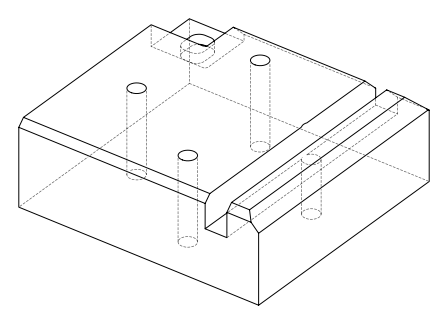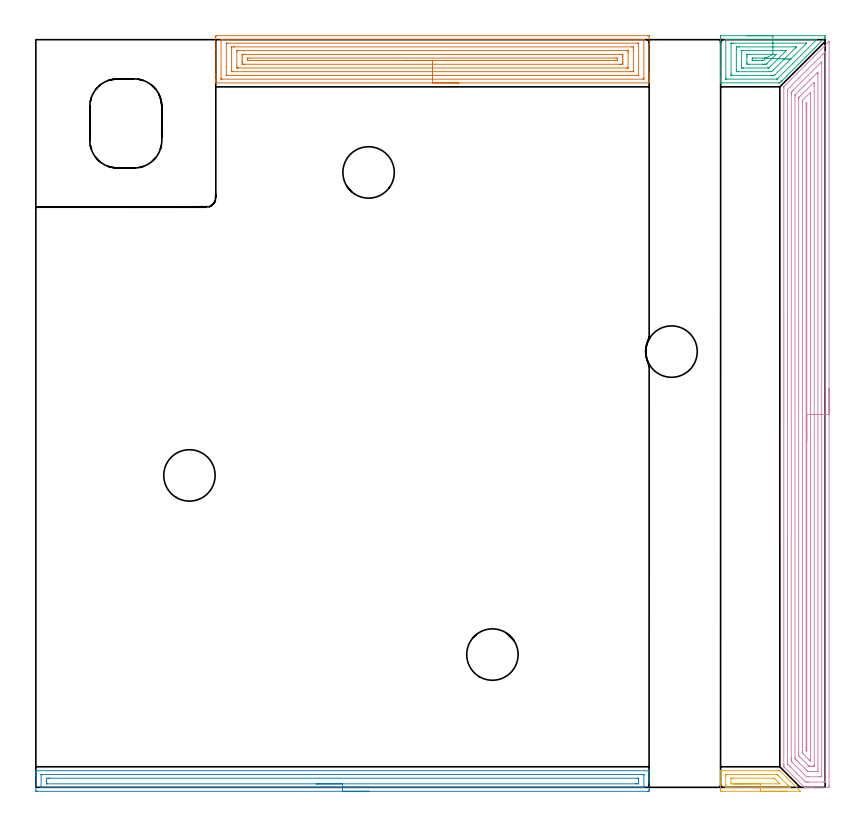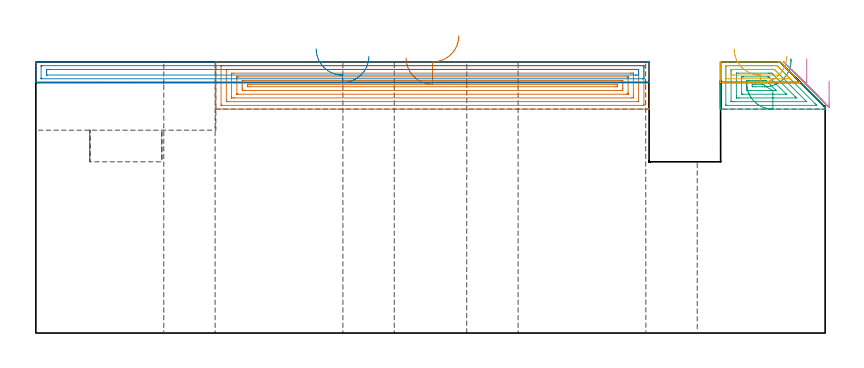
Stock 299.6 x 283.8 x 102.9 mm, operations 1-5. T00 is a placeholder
(PLAN: 24 operations, 15 tool changes, 95.4 min)
(1 AREA_MILL | FG_CHAMFER_SURFACE | UGT0205_001 | 9.46 min | 28813 mm3)
(2 AREA_MILL_1 | FG_CHAMFER_SURFACE_1 | UGT0205_001 | 5.8 min | 7225 mm3)
(3 AREA_MILL_2 | FG_CHAMFER_SURFACE_2 | UGT0205_001 | 2.02 min | 7585 mm3)
(4 AREA_MILL_3 | FG_CHAMFER_SURFACE_3 | UGT0205_001 | 15.46 min | 40186 mm3)
(5 AREA_MILL_4 | FG_CHAMFER_SURFACE_4 | UGT0205_001 | 0.86 min | 931 mm3)
(6 MILL_CORNER_NOTCH_RECTANGULAR | CORNER_NOTCH_RECTANGULAR | NXT0201_008 | Follow Part, ap 1.5, ae 75% | 46.29 min | 111219 mm3)
(7 MILL_RECTANGULAR_POCKET | POCKET_RECTANGULAR_STRAIGHT | UGT0201_094 | Follow Part, ap 5, ae 75% | 0.62 min | 9936 mm3)
(8 MILL_RECTANGULAR_SLOT | SLOT_RECTANGULAR | UGT0201_094 | Follow Part, ap 5, ae 75% | 10.64 min | 289106 mm3)
(9 SPOT_DRILL | STEP1HOLE | NXT0321_9005460120000 | 0.05 min | 0 mm3)
(10 SPOT_DRILL_1 | STEP1HOLE_1 | NXT0321_9005460120000 | 0.05 min | 214 mm3)
(11 SPOT_DRILL_2 | STEP1HOLE_2 | NXT0321_9005460120000 | 0.05 min | 222 mm3)
(12 SPOT_DRILL_3 | STEP1HOLE_3 | NXT0321_9005460120000 | 0.05 min | 203 mm3)
(13 DRILL_BLIND_HOLE_INTO_CENTER | STEP1HOLE | UGT0301_198 | 0.06 min | 0 mm3)
(14 GUN_DRILL_THROUGH_HOLE | STEP1HOLE | UGT0307_003 | 0.52 min | 2437 mm3)
(15 SPADE_DRILL_TO_ENLARGE_THROUGH_HOLE | STEP1HOLE | UGT0306_010 | 0.44 min | 16932 mm3)
(16 DRILL_BLIND_HOLE_INTO_CENTER_1 | STEP1HOLE_1 | UGT0301_198 | 0.06 min | 366 mm3)
(17 GUN_DRILL_THROUGH_HOLE_1 | STEP1HOLE_1 | UGT0307_003 | 0.52 min | 3570 mm3)
(18 SPADE_DRILL_TO_ENLARGE_THROUGH_HOLE_1 | STEP1HOLE_1 | UGT0306_010 | 0.44 min | 26542 mm3)
(19 DRILL_BLIND_HOLE_INTO_CENTER_2 | STEP1HOLE_2 | UGT0301_198 | 0.06 min | 400 mm3)
(20 GUN_DRILL_THROUGH_HOLE_2 | STEP1HOLE_2 | UGT0307_003 | 0.52 min | 3532 mm3)
(21 SPADE_DRILL_TO_ENLARGE_THROUGH_HOLE_2 | STEP1HOLE_2 | UGT0306_010 | 0.44 min | 26570 mm3)
(22 DRILL_BLIND_HOLE_INTO_CENTER_3 | STEP1HOLE_3 | UGT0301_198 | 0.06 min | 433 mm3)
(23 GUN_DRILL_THROUGH_HOLE_3 | STEP1HOLE_3 | UGT0307_003 | 0.52 min | 3557 mm3)
(24 SPADE_DRILL_TO_ENLARGE_THROUGH_HOLE_3 | STEP1HOLE_3 | UGT0306_010 | 0.44 min | 26513 mm3)
(TOOL UGT0205_001 | Chamfer Mill 20 x 3 x 45 deg. | D20 FL50 Z2)
(TOOL NXT0201_008 | ENDMILL 6mm [2P460-0600-NA 1630] | D6 FL26 Z6)
(TOOL UGT0201_094 | End mill 20 mm | D20 FL38 Z4)
(TOOL NXT0321_9005460120000 | NC Spot Drill, 142deg, 12mm, Carbide, Uncoated | D12 PA142 FL30 Z2)
(TOOL UGT0301_198 | Twist Drill 7.9 mm | D7.9 PA118 FL73 Z2)
(TOOL UGT0307_003 | Gun Drill 7 mm | D7 PA130 FL24 Z1)
(TOOL UGT0306_010 | Spade Drill 19.5mm | D19.5 PA132 FL10 Z2)
(OP 1 AREA_MILL)
G17 G21 G94 G90
T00 M6
G54
G17 G0 G90 X160.55 Y267.4 S1061 M3
G43 Z112.9 H0
G94 G1 X160.512 Z112.028 F250.
X160.398 Z111.163
X160.209 Z110.312
X159.947 Z109.48
X159.613 Z108.674
X159.21 Z107.9
X158.742 Z107.164
X158.21 Z106.472
X157.621 Z105.829
X156.978 Z105.24
X156.286 Z104.708
X155.55 Z104.24
X154.776 Z103.837
X153.97 Z103.503
X153.138 Z103.241
X152.286 Z103.052
X151.422 Z102.938
X150.55 Z102.9
X68.457
X68.31 Y267.403 Z102.888
X68.307 Y267.428 Z102.863
X68.3 Y267.771 Z102.528
Y268.187 Z102.112
Y268.813 Z101.482
Y270.012 Z100.285
Y270.586 Z99.708
Y280.34 Z89.957
Y284.774 Z85.523
X68.302 Y285.063 Z85.234
X68.31 Y285.292 Z85.006
X68.539 Y285.299 Z84.999
X232.197 Y285.3 Z85.
X232.563 Y285.297 Z85.002
X232.79 Y285.292 Z85.006
X232.8 Y285.061 Z85.236
Y271.186 Z99.109
Y270.586 Z99.708
Y270.012 Z100.285
Y269.699 Z100.597
Y269.125 Z101.171
Y268.813 Z101.482
Y268.187 Z102.112
Y267.771 Z102.528
Y267.429 Z102.862
X232.791 Y267.402 Z102.888
X232.643 Y267.4 Z102.9
X150.55
Y268.814 Z101.486
X70.688
X70.465 Y268.816 Z101.484
X70.355 Y268.819 Z101.481
X70.31 Y268.822 Z101.478
X70.307 Y268.858 Z101.442
X70.303 Y268.953 Z101.347
X70.3 Y269.198 Z101.102
X70.301 Y283.385 Z86.915
X70.307 Y283.772 Z86.528
X70.31 Y283.876 Z86.424
X70.355 Y283.879 Z86.421
X70.466 Y283.883 Z86.417
X70.688 Y283.886 Z86.414
X230.412
X230.635 Y283.884 Z86.416
X230.745 Y283.881 Z86.419
X230.79 Y283.878 Z86.422
X230.793 Y283.842 Z86.458
X230.797 Y283.747 Z86.553
X230.8 Y283.502 Z86.798
X230.799 Y269.315 Z100.985
X230.793 Y268.928 Z101.372
X230.79 Y268.824 Z101.476
X230.745 Y268.821 Z101.479
X230.634 Y268.817 Z101.483
X230.412 Y268.814 Z101.486
X150.55
Y270.228 Z100.072
X72.832 Y270.229 Z100.071
X72.473 Y270.23 Z100.07
X72.354 Y270.233 Z100.067
X72.318 Y270.235 Z100.065
X72.31 Y270.301 Z99.999
X72.304 Y270.414 Z99.886
X72.301 Y270.586 Z99.714
Y282.114 Z88.186
X72.302 Y282.284 Z88.016
X72.31 Y282.455 Z87.845
X72.321 Y282.465 Z87.835
X72.339 Y282.468 Z87.832
X72.383 Y282.47 Z87.83
X72.473 Y282.471 Z87.829
X73.005 Y282.472 Z87.828
X228.268 Y282.471 Z87.829
X228.627 Y282.47 Z87.831
X228.747 Y282.467 Z87.833
X228.782 Y282.465 Z87.835
X228.79 Y282.399 Z87.901
X228.796 Y282.286 Z88.014
X228.799 Y282.114 Z88.186
Y270.586 Z99.714
X228.798 Y270.416 Z99.884
X228.79 Y270.245 Z100.055
X228.779 Y270.235 Z100.065
X228.761 Y270.232 Z100.068
X228.717 Y270.23 Z100.07
X228.627 Y270.229 Z100.071
X228.095 Y270.228 Z100.072
X150.55
Y271.643 Z98.657
X74.978
X74.386 Y271.648 Z98.652
X74.323 Y271.649 Z98.651
X74.31 Y271.727 Z98.573
X74.3 Y272.36 Z97.94
X74.301 Y280.763 Z89.537
X74.304 Y280.974 Z89.326
X74.307 Y281.026 Z89.274
X74.309 Y281.047 Z89.253
X74.327 Y281.05 Z89.25
X74.432 Y281.053 Z89.247
X75.15 Y281.057 Z89.243
X75.321
X226.122
X226.714 Y281.052 Z89.248
X226.777 Y281.051 Z89.249
X226.79 Y280.973 Z89.327
X226.8 Y280.34 Z89.96
X226.799 Y271.937 Z98.363
X226.796 Y271.726 Z98.574
X226.793 Y271.674 Z98.626
X226.791 Y271.653 Z98.647
X226.773 Y271.65 Z98.65
X226.668 Y271.647 Z98.653
X225.95 Y271.643 Z98.657
X225.779
X150.55
Y273.057 Z97.243
X76.934
X76.744 Y273.058 Z97.242
X76.363 Y273.062 Z97.238
X76.317 Y273.064 Z97.236
X76.31 Y273.072 Z97.228
X76.305 Y273.101 Z97.199
X76.302 Y273.156 Z97.144
X76.301 Y273.246 Z97.054
X76.3 Y273.877 Z96.423
X76.301 Y279.454 Z90.846
X76.303 Y279.611 Z90.689
X76.306 Y279.63 Z90.67
X76.308 Y279.634 Z90.666
X76.325 Y279.637 Z90.663
X76.426 Y279.641 Z90.659
X76.553 Y279.643 Z90.657
X76.744
X224.166
X224.356 Y279.642 Z90.658
X224.737 Y279.638 Z90.662
X224.783 Y279.636 Z90.664
X224.79 Y279.628 Z90.672
X224.795 Y279.599 Z90.701
X224.798 Y279.544 Z90.756
X224.799 Y279.454 Z90.846
X224.8 Y278.823 Z91.477
X224.799 Y273.246 Z97.054
X224.797 Y273.089 Z97.211
X224.794 Y273.07 Z97.23
X224.792 Y273.066 Z97.234
X224.775 Y273.063 Z97.237
X224.674 Y273.059 Z97.241
X224.547 Y273.057 Z97.243
X224.356
X150.55
Y274.471 Z95.829
X79.271 Y274.472 Z95.828
X78.719 Y274.475 Z95.825
X78.372 Y274.478 Z95.822
X78.31 Y274.487 Z95.813
X78.304 Y274.545 Z95.755
X78.301 Y275.02 Z95.28
X78.3 Y275.436 Z94.864
Y276.323 Z93.977
Y277.209 Z93.091
X78.302 Y277.68 Z92.62
X78.306 Y278.09 Z92.21
X78.315 Y278.222 Z92.078
X78.443 Y278.224 Z92.076
X78.719 Y278.227 Z92.073
X79.059 Y278.229 Z92.071
X79.611
X221.83 Y278.228 Z92.072
X222.381 Y278.225 Z92.075
X222.728 Y278.222 Z92.078
X222.79 Y278.213 Z92.087
X222.796 Y278.155 Z92.145
X222.799 Y277.68 Z92.62
X222.8 Y277.264 Z93.036
Y276.377 Z93.923
Y275.491 Z94.809
X222.798 Y275.02 Z95.28
X222.794 Y274.61 Z95.69
X222.786 Y274.478 Z95.822
X222.657 Y274.476 Z95.824
X222.381 Y274.473 Z95.827
X222.041 Y274.471 Z95.829
X221.489
X150.55
Y275.885 Z94.415
X81.396
X80.524 Y275.887 Z94.413
X80.504 Y275.888 Z94.412
X80.31 Y275.907 Z94.393
X80.305 Y276.104 Z94.196
X80.31 Y276.793 Z93.507
X80.485 Y276.812 Z93.488
X80.504 Y276.813 Z93.487
X81.374 Y276.815 Z93.485
X219.683
X220.576 Y276.813 Z93.487
X220.596 Y276.812 Z93.488
X220.79 Y276.793 Z93.507
X220.795 Y276.596 Z93.704
X220.79 Y275.907 Z94.393
X220.615 Y275.888 Z94.412
X220.596 Y275.887 Z94.413
X219.726 Y275.885 Z94.415
X150.55
X149.678 Z94.453
X148.814 Z94.567
X147.962 Z94.755
X147.13 Z95.018
X146.324 Z95.352
X145.55 Z95.754
X144.814 Z96.223
X144.122 Z96.754
X143.479 Z97.344
X142.89 Z97.987
X142.358 Z98.679
X141.89 Z99.415
X141.487 Z100.189
X141.153 Z100.995
X140.891 Z101.827
X140.702 Z102.678
X140.588 Z103.543
X140.55 Z104.415
G0 Z112.9
M5
M2
(OP 2 AREA_MILL_1)
G17 G21 G94 G90
T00 M6
G54
G17 G0 G90 X126.4 Y-1.5 S1061 M3
G43 Z112.9 H0
Z105.1
G94 G1 X126.362 Z104.228 F250.
X126.248 Z103.364
X126.059 Z102.512
X125.797 Z101.68
X125.463 Z100.874
X125.06 Z100.1
X124.592 Z99.364
X124.06 Z98.672
X123.471 Z98.029
X122.828 Z97.44
X122.136 Z96.908
X121.4 Z96.44
X120.626 Z96.037
X119.82 Z95.703
X118.988 Z95.441
X118.136 Z95.252
X117.272 Z95.138
X116.4 Z95.1
X0.627
X0.232 Y-1.497 Z95.102
X0.01 Y-1.492 Z95.105
X0. Y-1.109 Z95.489
Y3.277 Z99.872
Y4.678 Z101.274
Y5.031 Z101.626
Y5.738 Z102.338
Y5.985 Z102.584
X0.002 Y6.144 Z102.737
X0.01 Y6.297 Z102.889
X0.18 Y6.3 Z102.9
X232.62
X232.79 Y6.297 Z102.889
X232.798 Y6.144 Z102.737
X232.8 Y5.985 Z102.584
Y5.738 Z102.338
Y5.031 Z101.626
Y3.801 Z100.398
Y3.277 Z99.872
Y2.662 Z99.257
Y-0.847 Z95.75
X232.797 Y-1.109 Z95.489
X232.79 Y-1.492 Z95.105
X232.568 Y-1.497 Z95.102
X232.173 Y-1.5 Z95.1
X116.4
Y-0.086 Z96.514
X2.266 Y-0.085 Z96.515
X2.056 Y-0.081 Z96.519
X2.012 Y-0.079 Z96.521
X2.005 Y-0.049 Z96.551
X2.002 Y-0.015 Z96.585
X2. Y0.176 Z96.776
X2.001 Y4.697 Z101.297
X2.005 Y4.806 Z101.406
X2.01 Y4.873 Z101.473
X2.044 Y4.879 Z101.479
X2.415 Y4.884 Z101.484
X2.564 Y4.885 Z101.485
X230.534
X230.744 Y4.881 Z101.481
X230.788 Y4.879 Z101.479
X230.795 Y4.849 Z101.449
X230.798 Y4.815 Z101.415
X230.8 Y4.624 Z101.224
X230.799 Y0.103 Z96.703
X230.795 Y-0.006 Z96.594
X230.79 Y-0.073 Z96.527
X230.756 Y-0.079 Z96.521
X230.385 Y-0.084 Z96.516
X230.236 Y-0.086 Z96.514
X116.4
Y1.328 Z97.928
X4.401 Y1.329 Z97.929
X4.203 Y1.331 Z97.931
X4.015 Y1.335 Z97.935
X4.006 Y1.523 Z98.123
X4.001 Y1.721 Z98.321
X4. Y2.4 Z99.
Y2.599 Z99.199
X4.008 Y3.277 Z99.877
X4.012 Y3.464 Z100.064
X4.203 Y3.467 Z100.067
X4.899 Y3.471 Z100.071
X5.097
X228.4
X228.597 Y3.469 Z100.069
X228.785 Y3.465 Z100.065
X228.794 Y3.277 Z99.877
X228.799 Y3.079 Z99.679
X228.8 Y2.4 Z99.
Y2.201 Z98.801
X228.792 Y1.523 Z98.123
X228.788 Y1.336 Z97.936
X228.597 Y1.333 Z97.933
X227.901 Y1.329 Z97.929
X227.703 Y1.328 Z97.928
X116.4
X115.528 Z97.967
X114.664 Z98.08
X113.812 Z98.269
X112.98 Z98.532
X112.174 Z98.865
X111.4 Z99.268
X110.664 Z99.737
X109.972 Z100.268
X109.329 Z100.857
X108.74 Z101.501
X108.208 Z102.193
X107.74 Z102.928
X107.337 Z103.702
X107.003 Z104.508
X106.741 Z105.34
X106.552 Z106.192
X106.438 Z107.057
X106.4 Z107.928
G0 Z112.9
M5
M2
(OP 3 AREA_MILL_2)
G17 G21 G94 G90
T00 M6
G54
G17 G0 G90 X269.75 Y285.3 S1061 M3
G43 Z112.9 H0
Z95.
G94 G1 X269.788 Z94.128 F250.
X269.902 Z93.264
X270.091 Z92.412
X270.353 Z91.58
X270.687 Z90.774
X271.09 Z90.
X271.559 Z89.264
X272.09 Z88.572
X272.679 Z87.929
X273.322 Z87.34
X274.014 Z86.809
X274.75 Z86.34
X275.524 Z85.937
X276.33 Z85.603
X277.162 Z85.341
X278.014 Z85.152
X278.878 Z85.038
X279.75 Z85.
X299.419
X299.48 Y285.298 Z85.002
X299.6 Y285.291 Z85.005
Y284.774 Z85.524
X299.598 Y284.609 Z85.689
X299.568 Y284.568 Z85.732
X299.27 Y284.269 Z86.029
X285.025 Y270.024 Z100.275
X283.223 Y268.221 Z102.076
X283.177 Y268.177 Z102.122
X282.972 Y267.972 Z102.327
X282.927 Y267.926 Z102.371
X282.879 Y267.878 Z102.42
X282.403 Y267.402 Z102.896
X281.986 Y267.401 Z102.899
X260.081 Y267.4 Z102.9
X259.91 Y267.403 Z102.888
X259.907 Y267.432 Z102.859
X259.9 Y267.825 Z102.474
Y268.095 Z102.205
Y268.813 Z101.483
Y270.058 Z100.239
Y271.473 Z98.823
Y284.774 Z85.523
X259.902 Y285.04 Z85.257
X259.91 Y285.292 Z85.006
X260.163 Y285.299 Z84.999
X279.75 Y285.3 Z85.
Y283.886 Z86.414
X296.292 Y283.885 Z86.415
X296.388 Y283.85 Z86.45
X296.361 Y283.817 Z86.483
X296.327 Y283.778 Z86.522
X296.29 Y283.74 Z86.56
X295.919 Y283.369 Z86.931
X281.672 Y269.123 Z101.177
X281.477 Y268.93 Z101.37
X281.404 Y268.861 Z101.439
X281.364 Y268.825 Z101.475
X281.313 Y268.822 Z101.478
X281.088 Y268.815 Z101.485
X262.093
X261.982 Y268.817 Z101.483
X261.928 Y268.82 Z101.48
X261.91 Y268.822 Z101.478
X261.908 Y268.84 Z101.46
X261.904 Y268.957 Z101.343
X261.9 Y269.225 Z101.075
X261.901 Y283.412 Z86.888
X261.908 Y283.825 Z86.475
X261.91 Y283.875 Z86.425
X261.928 Y283.879 Z86.421
X261.982 Y283.882 Z86.418
X262.093 Y283.885 Z86.415
X262.316 Y283.886 Z86.414
X279.75
Y282.472 Z87.828
X292.437 Y282.471 Z87.829
X292.527 Y282.47 Z87.831
X292.554 Y282.467 Z87.833
X292.557 Y282.466 Z87.834
X292.555 Y282.461 Z87.839
X292.528 Y282.429 Z87.871
X292.495 Y282.394 Z87.906
X292.463 Y282.362 Z87.938
X280.686 Y270.586 Z99.714
X280.441 Y270.344 Z99.956
X280.356 Y270.264 Z100.036
X280.326 Y270.237 Z100.063
X280.286 Y270.235 Z100.065
X280.197 Y270.233 Z100.067
X279.662 Y270.23 Z100.07
X279.303
X263.984 Y270.229 Z100.071
X263.94 Y270.23 Z100.07
X263.917 Y270.232 Z100.068
X263.911 Y270.234 Z100.066
X263.909 Y270.249 Z100.051
X263.903 Y270.384 Z99.916
X263.901 Y270.586 Z99.714
X263.9 Y270.788 Z99.512
Y282.316 Z87.984
X263.903 Y282.384 Z87.916
X263.907 Y282.437 Z87.863
X263.911 Y282.465 Z87.835
X263.925 Y282.466 Z87.834
X264.104 Y282.469 Z87.831
X264.638 Y282.471 Z87.829
X264.998 Y282.472 Z87.828
X279.75
Y281.057 Z89.243
X288.244
X288.417 Y281.055 Z89.245
X288.667 Y281.051 Z89.249
X288.556 Y280.917 Z89.383
X288.391 Y280.745 Z89.555
X288.244 Y280.593 Z89.707
X280.011 Y272.36 Z97.94
X279.657 Y272.009 Z98.291
X279.303 Y271.659 Z98.641
X279.124 Y271.65 Z98.65
X278.409 Y271.645 Z98.655
X278.236 Y271.644 Z98.656
X266.614 Y271.643 Z98.657
X266.011 Y271.647 Z98.653
X265.946 Y271.65 Z98.65
X265.91 Y271.653 Z98.647
X265.908 Y271.701 Z98.599
X265.904 Y271.918 Z98.382
X265.9 Y272.352 Z97.948
Y280.333 Z89.967
X265.904 Y280.78 Z89.52
X265.908 Y280.999 Z89.301
X265.91 Y281.048 Z89.252
X265.961 Y281.051 Z89.249
X266.067 Y281.054 Z89.246
X266.786 Y281.057 Z89.243
X266.958
X279.75
Y279.643 Z90.657
X284.58
X284.667
X284.783 Y279.641 Z90.659
X284.82 Y279.638 Z90.662
X284.826 Y279.636 Z90.664
X284.814 Y279.619 Z90.681
X284.775 Y279.574 Z90.726
X278.409 Y273.207 Z97.093
X278.31 Y273.115 Z97.185
X278.268 Y273.078 Z97.222
X278.23 Y273.065 Z97.235
X278.057 Y273.062 Z97.238
X277.704 Y273.058 Z97.242
X268.574
X268.384 Y273.059 Z97.241
X268.003 Y273.064 Z97.236
X267.909 Y273.066 Z97.234
X267.906 Y273.092 Z97.208
X267.902 Y273.151 Z97.149
X267.901 Y273.246 Z97.054
X267.9 Y279.235 Z91.065
X267.902 Y279.454 Z90.846
X267.907 Y279.62 Z90.68
X267.909 Y279.635 Z90.665
X267.964 Y279.638 Z90.662
X268.065 Y279.642 Z90.658
X268.192 Y279.643 Z90.657
X268.383
X279.75
Y278.229 Z92.071
X280.758 Y278.228 Z92.072
X280.864 Y278.226 Z92.074
X280.933 Y278.222 Z92.078
X280.96 Y278.22 Z92.08
X280.943 Y278.2 Z92.1
X280.871 Y278.122 Z92.178
X280.76 Y278.009 Z92.291
X277.515 Y274.763 Z95.537
X277.299 Y274.554 Z95.746
X277.237 Y274.496 Z95.804
X277.212 Y274.479 Z95.821
X277.168 Y274.477 Z95.823
X276.621 Y274.474 Z95.826
X276.069 Y274.472 Z95.828
X275.727
X270.915
X270.362 Y274.475 Z95.825
X270.014 Y274.479 Z95.821
X269.91 Y274.489 Z95.811
X269.904 Y274.588 Z95.712
X269.901 Y275.02 Z95.28
X269.9 Y275.478 Z94.822
Y277.252 Z93.048
X269.901 Y277.68 Z92.62
X269.904 Y278.135 Z92.165
X269.91 Y278.203 Z92.097
X269.92 Y278.222 Z92.078
X269.948 Y278.224 Z92.076
X270.086 Y278.227 Z92.073
X270.362 Y278.228 Z92.072
X270.703 Y278.229 Z92.071
X279.75
X277.084 Y276.793 Z93.507
X276.857 Y276.559 Z93.741
X276.621 Y276.32 Z93.98
X276.412 Y276.114 Z94.186
X276.197 Y275.907 Z94.393
X275.747 Y275.887 Z94.413
X275.727 Y275.886 Z94.414
X275.706
X273.065
X272.17 Y275.887 Z94.413
X272.151 Y275.888 Z94.412
X271.91 Y275.907 Z94.393
X271.905 Y276.15 Z94.15
X271.91 Y276.793 Z93.507
X272.131 Y276.813 Z93.487
X272.151
X273.023 Y276.815 Z93.485
X275.705
X276.6 Y276.814 Z93.486
X276.621 Z93.487
X277.084 Y276.793 Z93.507
X277.952 Y276.756 Z93.582
X278.811 Y276.718 Z93.734
X279.653 Y276.682 Z93.959
X280.472 Y276.646 Z94.257
X281.262 Y276.612 Z94.626
X282.017 Y276.579 Z95.062
X282.731 Y276.548 Z95.562
X283.399 Y276.519 Z96.123
X284.015 Y276.492 Z96.739
X284.576 Y276.468 Z97.407
X285.076 Y276.446 Z98.122
X285.512 Y276.427 Z98.877
X285.88 Y276.411 Z99.668
X286.178 Y276.398 Z100.488
X286.404 Y276.389 Z101.33
X286.556 Y276.382 Z102.189
X286.632 Y276.379 Z103.058
Z103.931
G0 Z112.9
M5
M2
(OP 4 AREA_MILL_3)
G17 G21 G94 G90
T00 M6
G54
G17 G0 G90 X301.1 Y151.55 S1061 M3
G43 Z112.9 H0
Z95.7
G94 G1 Y151.512 Z94.828 F250.
Y151.398 Z93.963
Y151.209 Z93.112
Y150.947 Z92.28
Y150.613 Z91.474
Y150.21 Z90.7
Y149.742 Z89.964
Y149.21 Z89.272
Y148.621 Z88.629
Y147.978 Z88.04
Y147.286 Z87.508
Y146.55 Z87.04
Y145.776 Z86.637
Y144.97 Z86.303
Y144.138 Z86.041
Y143.287 Z85.852
Y142.422 Z85.738
Y141.55 Z85.7
Y0.6
X301.096 Y0.288 Z85.702
X301.092 Y0.01 Z85.706
X300.809 Y0. Z85.988
X295.172 Z91.622
X294.59 Z92.207
X294.282 Z92.515
X293.699 Z93.098
X293.391 Z93.405
X292.775 Z94.025
X292.225 Z94.574
X291.718 Y0.004 Z95.078
X291.692 Y0.01 Z95.104
X291.609 Y0.091 Z95.189
X291.545 Y0.154 Z95.253
X284.037 Y7.662 Z102.761
X283.964 Y7.737 Z102.835
X283.906 Y7.797 Z102.892
X283.9 Y8.629 Z102.9
X283.904 Y265.556 Z102.896
X283.909 Y265.847 Z102.888
X283.913 Y265.912 Z102.882
X284.034 Y266.036 Z102.762
X284.739 Y266.74 Z102.06
X300.797 Y282.797 Z86.003
X300.963 Y282.964 Z85.834
X301.094 Y283.094 Z85.703
X301.098 Y283.095 Z85.7
X301.099 Y283.094 Z85.699
X301.1 Y282.98 Z85.7
Y141.55
X299.686 Z87.114
X299.685 Y2.326 Z87.115
X299.684 Y2.266 Z87.116
X299.679 Y2.148 Z87.121
X299.668 Y2.01 Z87.132
X299.627 Y2.008 Z87.173
X299.118 Y2.001 Z87.682
X293.391 Z93.409
X292.881 Y2.003 Z93.919
X292.5 Y2.01 Z94.3
X292.135 Y2.027 Z94.665
X291.767 Y2.384 Z95.033
X288.643 Y5.507 Z98.157
X286.413 Y7.737 Z100.387
X286.264 Y7.886 Z100.536
X285.526 Y8.629 Z101.274
X285.373 Y8.788 Z101.427
X285.32 Y9.521 Z101.48
X285.317 Y9.578 Z101.483
X285.314 Y10.413 Z101.486
Y10.473
X285.318 Y264.658 Z101.482
X285.319 Y264.713 Z101.481
X285.321 Y264.769 Z101.479
X285.327 Y264.865 Z101.473
X285.373 Y264.916 Z101.427
X285.688 Y265.236 Z101.112
X286. Y265.55 Z100.8
X286.132 Y265.683 Z100.668
X299.504 Y279.054 Z87.296
X299.627 Y279.174 Z87.173
X299.669 Y279.212 Z87.131
X299.676 Y279.217 Z87.124
X299.679 Y279.187 Z87.121
X299.683 Y279.109 Z87.117
X299.685 Y278.991 Z87.115
X299.686 Y278.931 Z87.114
Y141.55
X298.272 Z88.528
X298.271 Y4.634 Z88.529
X298.269 Y4.169 Z88.531
X298.267 Y4.062 Z88.533
X298.265 Y4.018 Z88.535
X298.181 Y4.01 Z88.619
X298.011 Y4.002 Z88.789
X297.845 Y4.001 Z88.955
X297.123 Y4. Z89.677
X293.391 Z93.409
X292.667 Y4.001 Z94.133
X292.627 Y4.006 Z94.173
X292.608 Y4.01 Z94.192
X292.573 Y4.038 Z94.227
X292.5 Y4.102 Z94.3
X292.431 Y4.169 Z94.369
X287.001 Y9.6 Z99.799
X286.847 Y9.759 Z99.953
X286.746 Y9.865 Z100.054
X286.735 Y9.898 Z100.065
X286.733 Y9.944 Z100.067
X286.73 Y10.413 Z100.07
X286.729 Y10.84 Z100.071
X286.728 Y11.305 Z100.072
X286.732 Y262.874 Z100.068
X286.733 Y263.296 Z100.067
X286.738 Y263.766 Z100.062
X286.739 Y263.815 Z100.061
X286.768 Y263.857 Z100.032
X286.831 Y263.925 Z99.969
X286.911 Y264.01 Z99.889
X287.155 Y264.256 Z99.645
X287.356 Y264.457 Z99.444
X298.263 Y275.363 Z88.537
X298.265 Z88.535
X298.27 Y275.106 Z88.53
X298.271 Y274.936 Z88.529
X298.272 Y141.55 Z88.528
X296.857 Z89.943
Y6.845
X296.851 Y6.056 Z89.949
X296.848 Y6.01 Z89.952
X296.801 Y6.007 Z89.999
X296.696 Y6.003 Z90.104
X296.485 Y6.001 Z90.315
X296.063 Y6. Z90.737
X293.344 Z93.456
X293.133 Y6.003 Z93.667
X293.081 Y6.006 Z93.719
X293.056 Y6.01 Z93.744
X292.996 Y6.065 Z93.804
X292.797 Y6.257 Z94.003
X292.5 Y6.549 Z94.3
X288.637 Y10.413 Z98.163
X288.336 Y10.722 Z98.464
X288.15 Y10.915 Z98.65
X288.147 Y11.01 Z98.653
X288.144 Y11.208 Z98.656
X288.147 Y261.982 Z98.653
X288.151 Y262.768 Z98.649
X288.154 Y262.793 Z98.646
X288.167 Y262.81 Z98.633
X288.224 Y262.874 Z98.576
X291.433 Y266.084 Z95.367
X293.928 Y268.58 Z92.872
X296.251 Y270.903 Z90.549
X296.447 Y271.097 Z90.353
X296.606 Y271.251 Z90.194
X296.85 Y271.487 Z89.95
X296.856 Y271. Z89.944
X296.857 Y270.903 Z89.943
Y141.55
X295.443 Z91.357
Y8.629
X295.442 Y8.36 Z91.358
X295.438 Y8.087 Z91.362
X295.436 Y8.018 Z91.364
X295.407 Y8.01 Z91.393
X295.329 Y8.006 Z91.471
X295.172 Y8.002 Z91.628
X294.91 Y8. Z91.89
X294.282 Z92.518
X294.019 Z92.781
X293.705 Y8.003 Z93.095
X293.548 Y8.007 Z93.252
X293.511 Y8.01 Z93.289
X293.469 Y8.041 Z93.331
X293.391 Y8.114 Z93.409
X292.87 Y8.629 Z93.93
X290.194 Y11.305 Z96.606
X289.828 Y11.676 Z96.972
X289.571 Y11.939 Z97.229
X289.564 Y12.197 Z97.236
X289.56 Y12.465 Z97.24
X289.557 Y13.09 Z97.243
Y13.36
X289.561 Y261.09 Z97.239
X289.562 Y261.356 Z97.238
X289.566 Y261.669 Z97.234
X289.567 Y261.743 Z97.233
X289.615 Y261.805 Z97.185
X289.78 Y261.982 Z97.02
X289.804 Y262.006 Z96.996
X295.153 Y267.354 Z91.647
X295.172 Y267.371 Z91.628
X295.436 Y267.588 Z91.364
X295.44 Y267.334 Z91.36
X295.442 Y267.065 Z91.358
X295.443 Y266.442 Z91.357
Y266.171
Y141.55
X294.029 Z92.771
X294.028 Y10.193 Z92.772
X294.027 Y10.082 Z92.773
X294.024 Y10.028 Z92.776
X294.022 Y10.01 Z92.778
X294.013 Y10.009 Z92.787
X293.955 Y10.01 Z92.845
X293.82 Y10.139 Z92.98
X293.536 Y10.413 Z93.264
X291.234 Y12.714 Z95.566
X291.047 Y12.904 Z95.753
X291.002 Y12.953 Z95.798
X290.982 Y12.978 Z95.818
X290.978 Y13. Z95.822
X290.976 Y13.09 Z95.824
X290.972 Y13.728 Z95.828
X290.975 Y260.198 Z95.825
X290.977 Y260.515 Z95.823
X290.98 Y260.674 Z95.82
X290.981 Y260.71 Z95.819
X290.994 Y260.734 Z95.806
X291.032 Y260.776 Z95.768
X291.338 Y261.09 Z95.462
X294.015 Y263.766 Z92.785
X294.018 Z92.782
X294.022 Z92.778
X294.025 Y263.477 Z92.775
X294.028 Y263.128 Z92.772
X294.029 Y141.55 Z92.771
X292.615 Z94.185
X292.614 Y13.867 Z94.186
X292.612 Y13.829 Z94.188
X292.609 Y13.803 Z94.191
X292.608 Y13.801 Z94.192
X292.587 Y13.818 Z94.213
X292.5 Y13.9 Z94.3
X292.42 Y13.982 Z94.38
X292.394 Y14.015 Z94.406
X292.391 Y14.04 Z94.409
X292.388 Y14.094 Z94.412
X292.386 Y14.874 Z94.414
X292.385 Y14.988 Z94.415
X292.389 Y258.525 Z94.411
X292.39 Y259.305 Z94.41
X292.391 Y259.414 Z94.409
X292.396 Y259.528 Z94.404
X292.407 Y259.698 Z94.393
X292.5 Y259.796 Z94.3
X292.585 Y259.88 Z94.215
X292.606 Y259.898 Z94.194
X292.609 Y259.803 Z94.191
X292.612 Y259.65 Z94.188
X292.614 Y259.42 Z94.186
X292.615 Y259.305 Z94.185
Y141.55
Y140.678 Z94.223
Y139.814 Z94.337
Y138.962 Z94.526
Y138.13 Z94.788
Y137.324 Z95.122
Y136.55 Z95.525
Y135.814 Z95.994
Y135.122 Z96.525
Y134.479 Z97.114
Y133.89 Z97.757
Y133.359 Z98.45
Y132.89 Z99.185
Y132.487 Z99.959
Y132.153 Z100.765
Y131.891 Z101.597
Y131.702 Z102.449
Y131.588 Z103.314
Y131.55 Z104.185
G0 Z112.9
M5
M2
(OP 5 AREA_MILL_4)
G17 G21 G94 G90
T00 M6
G54
G17 G0 G90 X285.05 Y-1.5 S1061 M3
G43 Z112.9 H0
Z105.1
G94 G1 X285.012 Z104.228 F250.
X284.898 Z103.364
X284.709 Z102.512
X284.447 Z101.68
X284.113 Z100.874
X283.71 Z100.1
X283.242 Z99.364
X282.71 Z98.672
X282.121 Z98.029
X281.478 Z97.44
X280.786 Z96.908
X280.05 Z96.44
X279.276 Z96.037
X278.47 Z95.703
X277.638 Z95.441
X276.786 Z95.252
X275.922 Z95.138
X275.05 Z95.1
X260.422
X260.032 Y-1.495 Z95.102
X259.909 Y-1.491 Z95.105
X259.9 Y-1.109 Z95.487
Y1.523 Z98.117
Y2.243 Z98.842
Y2.4 Z98.998
Y4.154 Z100.751
Y6.16 Z102.759
X259.902 Y6.232 Z102.826
X259.91 Y6.297 Z102.89
X259.979 Y6.3 Z102.9
X281.699
X282.407 Y6.297 Z102.889
X282.585 Y6.115 Z102.714
X282.6 Y6.1 Z102.7
X289.973 Y-1.272 Z95.326
X290.187 Y-1.487 Z95.112
X290.191 Y-1.492 Z95.107
X289.973 Y-1.5 Z95.1
X275.05
Y-0.086 Z96.514
X262.935
X262.195 Y-0.084 Z96.516
X262.045 Y-0.083 Z96.517
X261.91 Y-0.079 Z96.521
X261.906 Y-0.037 Z96.563
X261.902 Y0.059 Z96.659
X261.9 Y0.646 Z97.246
Y0.938 Z97.538
Y4.154 Z100.754
Y4.446 Z101.046
X261.903 Y4.739 Z101.339
X261.906 Y4.822 Z101.422
X261.91 Y4.871 Z101.471
X261.922 Y4.879 Z101.479
X262.011 Y4.881 Z101.481
X262.195 Y4.884 Z101.484
X262.343 Y4.885 Z101.485
X263.082 Y4.886 Z101.486
X280.96 Y4.885 Z101.485
X281.328 Y4.88 Z101.48
X281.348 Y4.879 Z101.479
X281.377 Y4.861 Z101.461
X281.452 Y4.792 Z101.392
X281.563 Y4.685 Z101.285
X281.699 Y4.551 Z101.151
X282.096 Y4.154 Z100.754
X285.245 Y1.005 Z97.605
X285.604 Y0.646 Z97.246
X286.131 Y0.114 Z96.714
X286.265 Y-0.027 Z96.573
X286.299 Y-0.079 Z96.521
X286.131 Y-0.083 Z96.517
X285.983 Y-0.084 Z96.516
X285.245 Y-0.086 Z96.514
X285.098
X275.05
Y1.328 Z97.928
X264.855 Y1.329 Z97.929
X264.163 Y1.33 Z97.93
X263.968 Y1.333 Z97.933
X263.913 Y1.335 Z97.935
X263.904 Y1.455 Z98.055
X263.901 Y1.523 Z98.123
Y3.344 Z99.944
X263.905 Y3.412 Z100.012
X263.91 Y3.455 Z100.055
X263.924 Y3.465 Z100.065
X263.968 Y3.466 Z100.066
X264.659 Y3.471 Z100.071
X264.855
X279.926
X280.122 Y3.468 Z100.068
X280.252 Y3.464 Z100.064
X280.333 Y3.456 Z100.056
X280.37 Y3.422 Z100.022
X280.521 Y3.277 Z99.877
X280.812 Y2.988 Z99.588
X281.401 Y2.4 Z99.
X281.699 Y2.102 Z98.702
X282.271 Y1.523 Z98.123
X282.449 Y1.339 Z97.939
X282.092 Y1.332 Z97.932
X281.894 Y1.329 Z97.929
X275.05 Y1.328 Z97.928
X274.178 Z97.967
X273.314 Z98.08
X272.462 Z98.269
X271.63 Z98.532
X270.824 Z98.865
X270.05 Z99.268
X269.314 Z99.737
X268.622 Z100.268
X267.979 Z100.857
X267.39 Z101.501
X266.858 Z102.193
X266.39 Z102.928
X265.987 Z103.702
X265.653 Z104.508
X265.391 Z105.34
X265.202 Z106.192
X265.088 Z107.057
X265.05 Z107.928
G0 Z112.9
M5
M2
